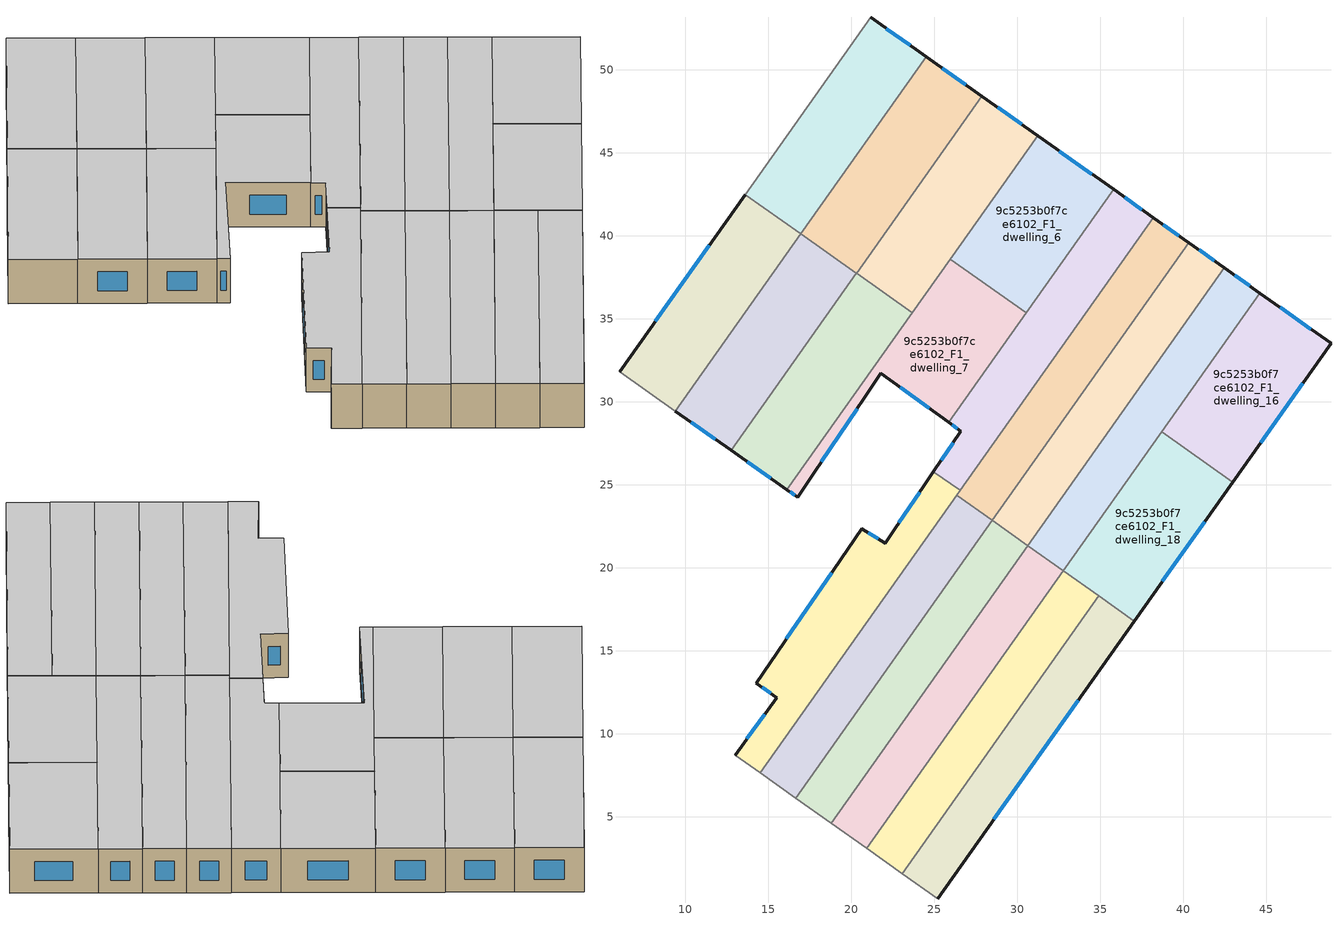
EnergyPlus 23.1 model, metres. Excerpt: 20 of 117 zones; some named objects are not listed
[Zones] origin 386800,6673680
9c5253b0f7ce6102_F1_dwelling_0
 floor to 9c5253b0f7ce6102_F0_dwelling_0 (EU_floor_Construction): 24.51,50.79 16.95,40.12 13.59,42.49 21.15,53.17 z3
 wall outside (EU_wall_Construction): 24.51,50.79 21.15,53.17 z3:6
 wall to 9c5253b0f7ce6102_F1_dwelling_1 (EU_wall_Construction): 13.59,42.49 16.95,40.12 z3:6
 wall adiabatic (EU_wall_Construction): 21.15,53.17 13.59,42.49 z3:6
 wall to 9c5253b0f7ce6102_F1_dwelling_2 (EU_wall_Construction): 16.95,40.12 24.51,50.79 z3:6
 window (EU_Window_Construction): 23.55,51.47 22.11,52.49 z3.86:5.14
 ceiling to 9c5253b0f7ce6102_F2_dwelling_0 (EU_floor_Construction): 16.95,40.12 24.51,50.79 21.15,53.17 13.59,42.49 z6
9c5253b0f7ce6102_F1_dwelling_1
 floor to 9c5253b0f7ce6102_F0_dwelling_1 (EU_floor_Construction): 16.95,40.12 9.39,29.44 6.03,31.81 13.59,42.49 z3
 wall outside (EU_wall_Construction): 13.59,42.49 6.03,31.81 z3:6
 wall adiabatic (EU_wall_Construction): 6.03,31.81 9.39,29.44 z3:6
 wall to 9c5253b0f7ce6102_F1_dwelling_3 (EU_wall_Construction): 9.39,29.44 16.95,40.12 z3:6
 window (EU_Window_Construction): 11.43,39.44 8.19,34.86 z3.86:5.14
 ceiling to 9c5253b0f7ce6102_F2_dwelling_1 (EU_floor_Construction): 9.39,29.44 16.95,40.12 13.59,42.49 6.03,31.81 z6
9c5253b0f7ce6102_F1_dwelling_10
 floor to 9c5253b0f7ce6102_F0_dwelling_10 (EU_floor_Construction): 40.33,39.59 28.49,22.86 26.35,24.38 38.19,41.1 z3
 wall outside (EU_wall_Construction): 40.33,39.59 38.19,41.1 z3:6
 wall to 9c5253b0f7ce6102_F1_dwelling_12 (EU_wall_Construction): 28.49,22.86 40.33,39.59 z3:6
 wall to 9c5253b0f7ce6102_F1_dwelling_11 (EU_wall_Construction): 26.35,24.38 28.49,22.86 z3:6
 wall to 9c5253b0f7ce6102_F1_dwelling_8 (EU_wall_Construction): 38.19,41.1 26.55,24.66 z3:6
 wall to 9c5253b0f7ce6102_F1_dwelling_9 (EU_wall_Construction): 26.55,24.66 26.35,24.38 z3:6
 window (EU_Window_Construction): 39.72,40.02 38.8,40.67 z3.86:5.14
 ceiling to 9c5253b0f7ce6102_F2_dwelling_10 (EU_floor_Construction): 28.49,22.86 40.33,39.59 38.19,41.1 26.35,24.38 z6
9c5253b0f7ce6102_F1_dwelling_11
 floor to 9c5253b0f7ce6102_F0_dwelling_11 (EU_floor_Construction): 28.49,22.86 16.64,6.13 14.5,7.65 26.35,24.38 z3
 wall to 9c5253b0f7ce6102_F1_dwelling_13 (EU_wall_Construction): 16.64,6.13 28.49,22.86 z3:6
 wall adiabatic (EU_wall_Construction): 14.5,7.65 16.64,6.13 z3:6
 wall to 9c5253b0f7ce6102_F1_dwelling_9 (EU_wall_Construction): 26.35,24.38 14.5,7.65 z3:6
 ceiling to 9c5253b0f7ce6102_F2_dwelling_11 (EU_floor_Construction): 16.64,6.13 28.49,22.86 26.35,24.38 14.5,7.65 z6
9c5253b0f7ce6102_F1_dwelling_12
 floor to 9c5253b0f7ce6102_F0_dwelling_12 (EU_floor_Construction): 42.47,38.07 30.63,21.34 28.49,22.86 40.33,39.59 z3
 wall outside (EU_wall_Construction): 42.47,38.07 40.33,39.59 z3:6
 wall to 9c5253b0f7ce6102_F1_dwelling_13 (EU_wall_Construction): 28.49,22.86 30.63,21.34 z3:6
 wall to 9c5253b0f7ce6102_F1_dwelling_14 (EU_wall_Construction): 30.63,21.35 42.47,38.07 z3:6
 window (EU_Window_Construction): 41.86,38.5 40.94,39.15 z3.86:5.14
 ceiling to 9c5253b0f7ce6102_F2_dwelling_12 (EU_floor_Construction): 30.63,21.34 42.47,38.07 40.33,39.59 28.49,22.86 z6
9c5253b0f7ce6102_F1_dwelling_13
 floor to 9c5253b0f7ce6102_F0_dwelling_13 (EU_floor_Construction): 30.63,21.34 18.78,4.62 16.64,6.13 28.49,22.86 z3
 wall adiabatic (EU_wall_Construction): 16.64,6.13 18.78,4.62 z3:6
 wall to 9c5253b0f7ce6102_F1_dwelling_15 (EU_wall_Construction): 18.78,4.62 30.63,21.34 z3:6
 ceiling to 9c5253b0f7ce6102_F2_dwelling_13 (EU_floor_Construction): 18.78,4.62 30.63,21.34 28.49,22.86 16.64,6.13 z6
9c5253b0f7ce6102_F1_dwelling_14
 floor to 9c5253b0f7ce6102_F0_dwelling_14 (EU_floor_Construction): 44.61,36.55 32.77,19.83 30.63,21.35 42.47,38.07 z3
 wall outside (EU_wall_Construction): 44.61,36.55 42.47,38.07 z3:6
 wall to 9c5253b0f7ce6102_F1_dwelling_16 (EU_wall_Construction): 38.69,28.19 44.61,36.55 z3:6
 wall to 9c5253b0f7ce6102_F1_dwelling_15 (EU_wall_Construction): 30.63,21.35 32.77,19.83 z3:6
 wall to 9c5253b0f7ce6102_F1_dwelling_18 (EU_wall_Construction): 32.77,19.83 38.69,28.19 z3:6
 window (EU_Window_Construction): 44,36.99 43.08,37.64 z3.86:5.14
 ceiling to 9c5253b0f7ce6102_F2_dwelling_14 (EU_floor_Construction): 32.77,19.83 44.61,36.55 42.47,38.07 30.63,21.35 z6
9c5253b0f7ce6102_F1_dwelling_15
 floor to 9c5253b0f7ce6102_F0_dwelling_15 (EU_floor_Construction): 32.77,19.83 20.92,3.1 18.78,4.62 30.63,21.34 z3
 wall adiabatic (EU_wall_Construction): 18.78,4.62 20.92,3.1 z3:6
 wall to 9c5253b0f7ce6102_F1_dwelling_17 (EU_wall_Construction): 20.92,3.1 32.77,19.83 z3:6
 ceiling to 9c5253b0f7ce6102_F2_dwelling_15 (EU_floor_Construction): 20.92,3.1 32.77,19.83 30.63,21.34 18.78,4.62 z6
9c5253b0f7ce6102_F1_dwelling_16
 floor to 9c5253b0f7ce6102_F0_dwelling_16 (EU_floor_Construction): 48.89,33.52 42.97,25.16 38.69,28.19 44.61,36.55 z3
 wall outside (EU_wall_Construction): 42.97,25.16 48.89,33.52 44.61,36.55 z3:6
 wall to 9c5253b0f7ce6102_F1_dwelling_18 (EU_wall_Construction): 38.69,28.19 42.97,25.16 z3:6
 window (EU_Window_Construction): 47.67,34.39 45.84,35.69 / 44.66,27.55 47.2,31.13 z3.86:5.14
 ceiling to 9c5253b0f7ce6102_F2_dwelling_16 (EU_floor_Construction): 42.97,25.16 48.89,33.52 44.61,36.55 38.69,28.19 z6
9c5253b0f7ce6102_F1_dwelling_17
 floor to 9c5253b0f7ce6102_F0_dwelling_17 (EU_floor_Construction): 34.91,18.31 23.07,1.59 20.92,3.1 32.77,19.83 z3
 wall adiabatic (EU_wall_Construction): 20.92,3.1 23.07,1.59 z3:6
 wall to 9c5253b0f7ce6102_F1_dwelling_18 (EU_wall_Construction): 34.91,18.31 32.77,19.83 z3:6
 wall to 9c5253b0f7ce6102_F1_dwelling_19 (EU_wall_Construction): 23.07,1.59 34.91,18.31 z3:6
 ceiling to 9c5253b0f7ce6102_F2_dwelling_17 (EU_floor_Construction): 23.07,1.59 34.91,18.31 32.77,19.83 20.92,3.1 z6
9c5253b0f7ce6102_F1_dwelling_18
 floor to 9c5253b0f7ce6102_F0_dwelling_18 (EU_floor_Construction): 42.97,25.16 37.05,16.79 32.77,19.83 38.69,28.19 z3
 wall outside (EU_wall_Construction): 37.05,16.79 42.97,25.16 z3:6
 wall to 9c5253b0f7ce6102_F1_dwelling_19 (EU_wall_Construction): 34.91,18.31 37.05,16.79 z3:6
 window (EU_Window_Construction): 38.74,19.18 41.28,22.77 z3.86:5.14
 ceiling to 9c5253b0f7ce6102_F2_dwelling_18 (EU_floor_Construction): 37.05,16.79 42.97,25.16 38.69,28.19 32.77,19.83 z6
9c5253b0f7ce6102_F1_dwelling_19
 floor to 9c5253b0f7ce6102_F0_dwelling_19 (EU_floor_Construction): 37.05,16.79 25.21,0.07 23.07,1.59 34.91,18.31 z3
 wall outside (EU_wall_Construction): 25.21,0.07 37.05,16.79 z3:6
 wall adiabatic (EU_wall_Construction): 23.07,1.59 25.21,0.07 z3:6
 window (EU_Window_Construction): 28.59,4.85 33.66,12.02 z3.86:5.14
 ceiling to 9c5253b0f7ce6102_F2_dwelling_19 (EU_floor_Construction): 25.21,0.07 37.05,16.79 34.91,18.31 23.07,1.59 z6
9c5253b0f7ce6102_F1_dwelling_2
 floor to 9c5253b0f7ce6102_F0_dwelling_2 (EU_floor_Construction): 27.86,48.42 20.3,37.74 16.95,40.12 24.51,50.79 z3
 wall outside (EU_wall_Construction): 27.86,48.42 24.51,50.79 z3:6
 wall to 9c5253b0f7ce6102_F1_dwelling_3 (EU_wall_Construction): 16.95,40.12 20.3,37.74 z3:6
 wall to 9c5253b0f7ce6102_F1_dwelling_4 (EU_wall_Construction): 20.31,37.75 27.86,48.42 z3:6
 window (EU_Window_Construction): 26.9,49.09 25.46,50.11 z3.86:5.14
 ceiling to 9c5253b0f7ce6102_F2_dwelling_2 (EU_floor_Construction): 20.3,37.74 27.86,48.42 24.51,50.79 16.95,40.12 z6
9c5253b0f7ce6102_F1_dwelling_3
 floor to 9c5253b0f7ce6102_F0_dwelling_3 (EU_floor_Construction): 20.3,37.74 12.75,27.08 9.39,29.44 16.95,40.12 z3
 wall outside (EU_wall_Construction): 9.39,29.44 12.75,27.08 z3:6
 wall to 9c5253b0f7ce6102_F1_dwelling_5 (EU_wall_Construction): 12.75,27.08 20.3,37.74 z3:6
 window (EU_Window_Construction): 10.35,28.77 11.79,27.75 z3.86:5.14
 ceiling to 9c5253b0f7ce6102_F2_dwelling_3 (EU_floor_Construction): 12.75,27.08 20.3,37.74 16.95,40.12 9.39,29.44 z6
9c5253b0f7ce6102_F1_dwelling_4
 floor to 9c5253b0f7ce6102_F0_dwelling_4 (EU_floor_Construction): 31.22,46.04 23.67,35.37 20.31,37.75 27.86,48.42 z3
 wall outside (EU_wall_Construction): 31.22,46.04 27.86,48.42 z3:6
 wall to 9c5253b0f7ce6102_F1_dwelling_5 (EU_wall_Construction): 20.31,37.75 23.67,35.37 z3:6
 wall to 9c5253b0f7ce6102_F1_dwelling_6 (EU_wall_Construction): 25.95,38.59 31.22,46.04 z3:6
 wall to 9c5253b0f7ce6102_F1_dwelling_7 (EU_wall_Construction): 23.67,35.37 25.95,38.59 z3:6
 window (EU_Window_Construction): 30.26,46.72 28.82,47.74 z3.86:5.14
 ceiling to 9c5253b0f7ce6102_F2_dwelling_4 (EU_floor_Construction): 23.67,35.37 31.22,46.04 27.86,48.42 20.31,37.75 z6
9c5253b0f7ce6102_F1_dwelling_5
 floor to 9c5253b0f7ce6102_F0_dwelling_5 (EU_floor_Construction): 23.67,35.37 16.12,24.71 12.75,27.08 20.31,37.75 z3
 wall outside (EU_wall_Construction): 12.75,27.08 16.12,24.71 z3:6
 wall to 9c5253b0f7ce6102_F1_dwelling_7 (EU_wall_Construction): 16.12,24.71 23.67,35.37 z3:6
 window (EU_Window_Construction): 13.71,26.4 15.16,25.39 z3.86:5.14
 ceiling to 9c5253b0f7ce6102_F2_dwelling_5 (EU_floor_Construction): 16.12,24.71 23.67,35.37 20.31,37.75 12.75,27.08 z6
9c5253b0f7ce6102_F1_dwelling_6
 floor to 9c5253b0f7ce6102_F0_dwelling_6 (EU_floor_Construction): 35.79,42.8 30.52,35.36 25.95,38.59 31.22,46.04 z3
 wall outside (EU_wall_Construction): 35.79,42.8 31.22,46.04 z3:6
 wall to 9c5253b0f7ce6102_F1_dwelling_7 (EU_wall_Construction): 25.95,38.59 30.52,35.36 z3:6
 wall to 9c5253b0f7ce6102_F1_dwelling_8 (EU_wall_Construction): 30.52,35.36 35.79,42.8 z3:6
 window (EU_Window_Construction): 34.48,43.73 32.53,45.11 z3.86:5.14
 ceiling to 9c5253b0f7ce6102_F2_dwelling_6 (EU_floor_Construction): 30.52,35.36 35.79,42.8 31.22,46.04 25.95,38.59 z6
9c5253b0f7ce6102_F1_dwelling_7
 floor to 9c5253b0f7ce6102_F0_dwelling_7 (EU_floor_Construction): 30.52,35.36 25.86,28.77 21.77,31.74 16.77,24.25 16.12,24.71 25.95,38.59 z3
 wall outside (EU_wall_Construction): 16.12,24.71 16.77,24.25 21.77,31.74 25.86,28.77 z3:6
 wall to 9c5253b0f7ce6102_F1_dwelling_8 (EU_wall_Construction): 25.86,28.77 30.52,35.36 z3:6
 window (EU_Window_Construction): 22.94,30.89 24.69,29.62 / 18.2,26.39 20.34,29.6 / 16.3,24.58 16.58,24.38 z3.86:5.14
 ceiling to 9c5253b0f7ce6102_F2_dwelling_7 (EU_floor_Construction): 25.86,28.77 30.52,35.36 25.95,38.59 16.12,24.71 16.77,24.25 21.77,31.74 z6
9c5253b0f7ce6102_F1_dwelling_8
 floor to 9c5253b0f7ce6102_F0_dwelling_8 (EU_floor_Construction): 38.19,41.1 26.55,24.66 24.94,25.8 26.59,28.24 25.86,28.77 35.79,42.8 z3
 wall outside (EU_wall_Construction): 38.19,41.1 35.79,42.8 / 25.86,28.77 26.59,28.24 24.94,25.8 z3:6
 wall to 9c5253b0f7ce6102_F1_dwelling_9 (EU_wall_Construction): 24.94,25.8 26.55,24.66 z3:6
 window (EU_Window_Construction): 37.5,41.59 36.48,42.31 / 26.12,27.54 25.41,26.49 / 26.07,28.62 26.38,28.39 z3.86:5.14
 ceiling to 9c5253b0f7ce6102_F2_dwelling_8 (EU_floor_Construction): 26.55,24.66 38.19,41.1 35.79,42.8 25.86,28.77 26.59,28.24 24.94,25.8 z6
9c5253b0f7ce6102_F1_dwelling_9
 floor to 9c5253b0f7ce6102_F0_dwelling_9 (EU_floor_Construction): 26.55,24.66 14.5,7.65 12.99,8.72 15.51,12.18 14.27,13.06 20.62,22.37 22.03,21.49 24.94,25.8 z3
 wall outside (EU_wall_Construction): 24.94,25.8 22.03,21.49 20.62,22.37 14.27,13.06 15.51,12.18 12.99,8.72 z3:6
 wall adiabatic (EU_wall_Construction): 12.99,8.72 14.5,7.65 z3:6
 window (EU_Window_Construction): 14.79,11.19 13.71,9.71 / 14.63,12.81 15.15,12.43 / 18.81,19.71 16.09,15.72 / 21.63,21.74 21.03,22.12 / 24.11,24.57 22.86,22.72 z3.86:5.14
 ceiling to 9c5253b0f7ce6102_F2_dwelling_9 (EU_floor_Construction): 15.51,12.18 12.99,8.72 14.5,7.65 26.55,24.66 24.94,25.8 22.03,21.49 20.62,22.37 14.27,13.06 z6
[Building]
EU S2 Campaign: North Axis=0; Terrain=City; Solar Distribution=FullExterior
[Site:Location]
Helsinki-Vantaa.AP: Latitude=60.317; Longitude=24.963; Time Zone=2; Elevation=54.6
[SizingPeriod:WeatherFileDays]
AnnualSizingPeriod: Begin Month=1; Begin Day of Month=1; End Month=12; End Day of Month=31; Day of Week for Start Day=Monday; Use Weather File Daylight Saving Period=No; Use Weather File Rain and Snow Indicators=No
[MATERIAL]
EU_InternalMass_Material: Roughness=MediumRough; Thickness=0.1; Conductivity=1; Density=1800; Specific Heat=900; Thermal Absorptance=0.9; Solar Absorptance=0.7; Visible Absorptance=0.7
[MATERIAL:NOMASS] Roughness=MediumRough; Thermal Absorptance=0.9; Solar Absorptance=0.7; Visible Absorptance=0.7
Name | Thermal Resistance
EU_wall_NoMass | 1.10183
EU_floor_NoMass | 1.70606
[WINDOWMATERIAL:SIMPLEGLAZINGSYSTEM]
EU_Window_SimpleGlazing: UFactor=3.11035; Solar Heat Gain Coefficient=0.8; Visible Transmittance=0.8
[CONSTRUCTION]
EU_wall_Construction: EU_wall_NoMass
EU_floor_Construction: EU_floor_NoMass
EU_Window_Construction: EU_Window_SimpleGlazing
EU_InternalMass_Construction: EU_InternalMass_Material
[ZONE] Type=1; Multiplier=1; Ceiling Height=autocalculate; Floor Area=autocalculate; Part of Total Floor Area=Yes
Name | Volume
9c5253b0f7ce6102_F1_dwelling_0 | 161.287
9c5253b0f7ce6102_F1_dwelling_1 | 161.281
9c5253b0f7ce6102_F1_dwelling_10 | 161.294
9c5253b0f7ce6102_F1_dwelling_11 | 161.298
9c5253b0f7ce6102_F1_dwelling_12 | 161.272
9c5253b0f7ce6102_F1_dwelling_13 | 161.269
9c5253b0f7ce6102_F1_dwelling_14; 9c5253b0f7ce6102_F1_dwelling_15 | 161.276
9c5253b0f7ce6102_F1_dwelling_16 | 161.268
9c5253b0f7ce6102_F1_dwelling_17 | 161.255
9c5253b0f7ce6102_F1_dwelling_18; 9c5253b0f7ce6102_F1_dwelling_3 | 161.277
9c5253b0f7ce6102_F1_dwelling_19 | 161.271
9c5253b0f7ce6102_F1_dwelling_2 | 161.262
9c5253b0f7ce6102_F1_dwelling_4 | 161.291
9c5253b0f7ce6102_F1_dwelling_5 | 161.273
9c5253b0f7ce6102_F1_dwelling_6; 9c5253b0f7ce6102_F1_dwelling_7 | 153.289
9c5253b0f7ce6102_F1_dwelling_8 | 169.257
9c5253b0f7ce6102_F1_dwelling_9 | 169.263
[INTERNALMASS] Construction=EU_InternalMass_Construction
Name | Zone or ZoneList | Surface Area
9c5253b0f7ce6102_F1_dwelling_0_EU_InternalMass | 9c5253b0f7ce6102_F1_dwelling_0 | 53.7631
9c5253b0f7ce6102_F1_dwelling_1_EU_InternalMass | 9c5253b0f7ce6102_F1_dwelling_1 | 53.7604
9c5253b0f7ce6102_F1_dwelling_2_EU_InternalMass | 9c5253b0f7ce6102_F1_dwelling_2 | 53.7537
9c5253b0f7ce6102_F1_dwelling_3_EU_InternalMass | 9c5253b0f7ce6102_F1_dwelling_3 | 53.7598
9c5253b0f7ce6102_F1_dwelling_4_EU_InternalMass | 9c5253b0f7ce6102_F1_dwelling_4 | 53.7642
9c5253b0f7ce6102_F1_dwelling_5_EU_InternalMass | 9c5253b0f7ce6102_F1_dwelling_5 | 53.7585
9c5253b0f7ce6102_F1_dwelling_6_EU_InternalMass | 9c5253b0f7ce6102_F1_dwelling_6 | 51.0958
9c5253b0f7ce6102_F1_dwelling_7_EU_InternalMass | 9c5253b0f7ce6102_F1_dwelling_7 | 51.0944
9c5253b0f7ce6102_F1_dwelling_8_EU_InternalMass | 9c5253b0f7ce6102_F1_dwelling_8 | 56.4194
9c5253b0f7ce6102_F1_dwelling_9_EU_InternalMass | 9c5253b0f7ce6102_F1_dwelling_9 | 56.4208
9c5253b0f7ce6102_F1_dwelling_10_EU_InternalMass | 9c5253b0f7ce6102_F1_dwelling_10 | 53.7647
9c5253b0f7ce6102_F1_dwelling_11_EU_InternalMass | 9c5253b0f7ce6102_F1_dwelling_11 | 53.7662
9c5253b0f7ce6102_F1_dwelling_12_EU_InternalMass | 9c5253b0f7ce6102_F1_dwelling_12 | 53.7564
9c5253b0f7ce6102_F1_dwelling_13_EU_InternalMass | 9c5253b0f7ce6102_F1_dwelling_13 | 53.7571
9c5253b0f7ce6102_F1_dwelling_14_EU_InternalMass | 9c5253b0f7ce6102_F1_dwelling_14 | 53.7582
9c5253b0f7ce6102_F1_dwelling_15_EU_InternalMass | 9c5253b0f7ce6102_F1_dwelling_15 | 53.772
9c5253b0f7ce6102_F1_dwelling_16_EU_InternalMass | 9c5253b0f7ce6102_F1_dwelling_16 | 53.7576
9c5253b0f7ce6102_F1_dwelling_17_EU_InternalMass | 9c5253b0f7ce6102_F1_dwelling_17 | 53.7523
9c5253b0f7ce6102_F1_dwelling_18_EU_InternalMass | 9c5253b0f7ce6102_F1_dwelling_18 | 53.7603
9c5253b0f7ce6102_F1_dwelling_19_EU_InternalMass | 9c5253b0f7ce6102_F1_dwelling_19 | 53.7574
[OTHEREQUIPMENT] Fuel Type=Electricity; Design Level Calculation Method=Watts/Area; Power per Zone Floor Area=1; Fraction Latent=0; Fraction Radiant=0; Fraction Lost=0; Carbon Dioxide Generation Rate=0; EndUse Subcategory=EU_Step8_InternalGains
Name | Zone or ZoneList or Space or SpaceList | Schedule
EU_Step8_InternalGain_9c5253b0f7ce6102_F1_dwelling_0_f000 | 9c5253b0f7ce6102_F1_dwelling_0 | EU_Step8_GainSchedule_9c5253b0f7ce6102_F1_dwelling_0_f000
EU_Step8_InternalGain_9c5253b0f7ce6102_F1_dwelling_1_f000 | 9c5253b0f7ce6102_F1_dwelling_1 | EU_Step8_GainSchedule_9c5253b0f7ce6102_F1_dwelling_1_f000
EU_Step8_InternalGain_9c5253b0f7ce6102_F1_dwelling_2_f000 | 9c5253b0f7ce6102_F1_dwelling_2 | EU_Step8_GainSchedule_9c5253b0f7ce6102_F1_dwelling_2_f000
EU_Step8_InternalGain_9c5253b0f7ce6102_F1_dwelling_3_f000 | 9c5253b0f7ce6102_F1_dwelling_3 | EU_Step8_GainSchedule_9c5253b0f7ce6102_F1_dwelling_3_f000
EU_Step8_InternalGain_9c5253b0f7ce6102_F1_dwelling_4_f000 | 9c5253b0f7ce6102_F1_dwelling_4 | EU_Step8_GainSchedule_9c5253b0f7ce6102_F1_dwelling_4_f000
EU_Step8_InternalGain_9c5253b0f7ce6102_F1_dwelling_5_f000 | 9c5253b0f7ce6102_F1_dwelling_5 | EU_Step8_GainSchedule_9c5253b0f7ce6102_F1_dwelling_5_f000
EU_Step8_InternalGain_9c5253b0f7ce6102_F1_dwelling_6_f000 | 9c5253b0f7ce6102_F1_dwelling_6 | EU_Step8_GainSchedule_9c5253b0f7ce6102_F1_dwelling_6_f000
EU_Step8_InternalGain_9c5253b0f7ce6102_F1_dwelling_7_f000 | 9c5253b0f7ce6102_F1_dwelling_7 | EU_Step8_GainSchedule_9c5253b0f7ce6102_F1_dwelling_7_f000
EU_Step8_InternalGain_9c5253b0f7ce6102_F1_dwelling_8_f000 | 9c5253b0f7ce6102_F1_dwelling_8 | EU_Step8_GainSchedule_9c5253b0f7ce6102_F1_dwelling_8_f000
EU_Step8_InternalGain_9c5253b0f7ce6102_F1_dwelling_9_f000 | 9c5253b0f7ce6102_F1_dwelling_9 | EU_Step8_GainSchedule_9c5253b0f7ce6102_F1_dwelling_9_f000
EU_Step8_InternalGain_9c5253b0f7ce6102_F1_dwelling_10_f000 | 9c5253b0f7ce6102_F1_dwelling_10 | EU_Step8_GainSchedule_9c5253b0f7ce6102_F1_dwelling_10_f000
EU_Step8_InternalGain_9c5253b0f7ce6102_F1_dwelling_11_f000 | 9c5253b0f7ce6102_F1_dwelling_11 | EU_Step8_GainSchedule_9c5253b0f7ce6102_F1_dwelling_11_f000
EU_Step8_InternalGain_9c5253b0f7ce6102_F1_dwelling_12_f000 | 9c5253b0f7ce6102_F1_dwelling_12 | EU_Step8_GainSchedule_9c5253b0f7ce6102_F1_dwelling_12_f000
EU_Step8_InternalGain_9c5253b0f7ce6102_F1_dwelling_13_f000 | 9c5253b0f7ce6102_F1_dwelling_13 | EU_Step8_GainSchedule_9c5253b0f7ce6102_F1_dwelling_13_f000
EU_Step8_InternalGain_9c5253b0f7ce6102_F1_dwelling_14_f000 | 9c5253b0f7ce6102_F1_dwelling_14 | EU_Step8_GainSchedule_9c5253b0f7ce6102_F1_dwelling_14_f000
EU_Step8_InternalGain_9c5253b0f7ce6102_F1_dwelling_15_f000 | 9c5253b0f7ce6102_F1_dwelling_15 | EU_Step8_GainSchedule_9c5253b0f7ce6102_F1_dwelling_15_f000
EU_Step8_InternalGain_9c5253b0f7ce6102_F1_dwelling_16_f000 | 9c5253b0f7ce6102_F1_dwelling_16 | EU_Step8_GainSchedule_9c5253b0f7ce6102_F1_dwelling_16_f000
EU_Step8_InternalGain_9c5253b0f7ce6102_F1_dwelling_17_f000 | 9c5253b0f7ce6102_F1_dwelling_17 | EU_Step8_GainSchedule_9c5253b0f7ce6102_F1_dwelling_17_f000
EU_Step8_InternalGain_9c5253b0f7ce6102_F1_dwelling_18_f000 | 9c5253b0f7ce6102_F1_dwelling_18 | EU_Step8_GainSchedule_9c5253b0f7ce6102_F1_dwelling_18_f000
EU_Step8_InternalGain_9c5253b0f7ce6102_F1_dwelling_19_f000 | 9c5253b0f7ce6102_F1_dwelling_19 | EU_Step8_GainSchedule_9c5253b0f7ce6102_F1_dwelling_19_f000
[ZONEVENTILATION:DESIGNFLOWRATE] Schedule=EU_AlwaysOn; Design Flow Rate Calculation Method=AirChanges/Hour; Air Changes per Hour=0.756316; Ventilation Type=Natural; Fan Pressure Rise=0; Fan Total Efficiency=1; Constant Term Coefficient=1; Temperature Term Coefficient=0; Velocity Term Coefficient=0; Velocity Squared Term Coefficient=0; Minimum Indoor Temperature=-100; Maximum Indoor Temperature=100; Delta Temperature=-100; Minimum Outdoor Temperature=-100; Maximum Outdoor Temperature=100; Maximum Wind Speed=40
Name | Zone or ZoneList or Space or SpaceList
EU_ConstantAir_9c5253b0f7ce6102_F1_dwelling_0 | 9c5253b0f7ce6102_F1_dwelling_0
EU_ConstantAir_9c5253b0f7ce6102_F1_dwelling_1 | 9c5253b0f7ce6102_F1_dwelling_1
EU_ConstantAir_9c5253b0f7ce6102_F1_dwelling_2 | 9c5253b0f7ce6102_F1_dwelling_2
EU_ConstantAir_9c5253b0f7ce6102_F1_dwelling_3 | 9c5253b0f7ce6102_F1_dwelling_3
EU_ConstantAir_9c5253b0f7ce6102_F1_dwelling_4 | 9c5253b0f7ce6102_F1_dwelling_4
EU_ConstantAir_9c5253b0f7ce6102_F1_dwelling_5 | 9c5253b0f7ce6102_F1_dwelling_5
EU_ConstantAir_9c5253b0f7ce6102_F1_dwelling_6 | 9c5253b0f7ce6102_F1_dwelling_6
EU_ConstantAir_9c5253b0f7ce6102_F1_dwelling_7 | 9c5253b0f7ce6102_F1_dwelling_7
EU_ConstantAir_9c5253b0f7ce6102_F1_dwelling_8 | 9c5253b0f7ce6102_F1_dwelling_8
EU_ConstantAir_9c5253b0f7ce6102_F1_dwelling_9 | 9c5253b0f7ce6102_F1_dwelling_9
EU_ConstantAir_9c5253b0f7ce6102_F1_dwelling_10 | 9c5253b0f7ce6102_F1_dwelling_10
EU_ConstantAir_9c5253b0f7ce6102_F1_dwelling_11 | 9c5253b0f7ce6102_F1_dwelling_11
EU_ConstantAir_9c5253b0f7ce6102_F1_dwelling_12 | 9c5253b0f7ce6102_F1_dwelling_12
EU_ConstantAir_9c5253b0f7ce6102_F1_dwelling_13 | 9c5253b0f7ce6102_F1_dwelling_13
EU_ConstantAir_9c5253b0f7ce6102_F1_dwelling_14 | 9c5253b0f7ce6102_F1_dwelling_14
EU_ConstantAir_9c5253b0f7ce6102_F1_dwelling_15 | 9c5253b0f7ce6102_F1_dwelling_15
EU_ConstantAir_9c5253b0f7ce6102_F1_dwelling_16 | 9c5253b0f7ce6102_F1_dwelling_16
EU_ConstantAir_9c5253b0f7ce6102_F1_dwelling_17 | 9c5253b0f7ce6102_F1_dwelling_17
EU_ConstantAir_9c5253b0f7ce6102_F1_dwelling_18 | 9c5253b0f7ce6102_F1_dwelling_18
EU_ConstantAir_9c5253b0f7ce6102_F1_dwelling_19 | 9c5253b0f7ce6102_F1_dwelling_19
[HVACTEMPLATE:ZONE:IDEALLOADSAIRSYSTEM] System Availability Schedule=EU_AlwaysOn; Maximum Heating Supply Air Temperature=50; Minimum Cooling Supply Air Temperature=13; Maximum Heating Supply Air Humidity Ratio=0.0156; Minimum Cooling Supply Air Humidity Ratio=0.0077; Heating Limit=NoLimit; Cooling Limit=NoLimit; Heating Availability Schedule=EU_AlwaysOn; Cooling Availability Schedule=EU_CoolingOff; Dehumidification Control Type=ConstantSensibleHeatRatio; Cooling Sensible Heat Ratio=0.7; Dehumidification Setpoint=60; Humidification Control Type=None; Humidification Setpoint=30; Outdoor Air Method=None; Outdoor Air Flow Rate per Person=0.00944; Outdoor Air Flow Rate per Zone Floor Area=0; Outdoor Air Flow Rate per Zone=0; Demand Controlled Ventilation Type=None; Outdoor Air Economizer Type=NoEconomizer; Heat Recovery Type=None; Sensible Heat Recovery Effectiveness=0.7; Latent Heat Recovery Effectiveness=0.65
Name | Template Thermostat
9c5253b0f7ce6102_F1_dwelling_0 | EU_HeatOnly_9c5253b0f7ce6102_F1_dwelling_0
9c5253b0f7ce6102_F1_dwelling_1 | EU_HeatOnly_9c5253b0f7ce6102_F1_dwelling_1
9c5253b0f7ce6102_F1_dwelling_2 | EU_HeatOnly_9c5253b0f7ce6102_F1_dwelling_2
9c5253b0f7ce6102_F1_dwelling_3 | EU_HeatOnly_9c5253b0f7ce6102_F1_dwelling_3
9c5253b0f7ce6102_F1_dwelling_4 | EU_HeatOnly_9c5253b0f7ce6102_F1_dwelling_4
9c5253b0f7ce6102_F1_dwelling_5 | EU_HeatOnly_9c5253b0f7ce6102_F1_dwelling_5
9c5253b0f7ce6102_F1_dwelling_6 | EU_HeatOnly_9c5253b0f7ce6102_F1_dwelling_6
9c5253b0f7ce6102_F1_dwelling_7 | EU_HeatOnly_9c5253b0f7ce6102_F1_dwelling_7
9c5253b0f7ce6102_F1_dwelling_8 | EU_HeatOnly_9c5253b0f7ce6102_F1_dwelling_8
9c5253b0f7ce6102_F1_dwelling_9 | EU_HeatOnly_9c5253b0f7ce6102_F1_dwelling_9
9c5253b0f7ce6102_F1_dwelling_10 | EU_HeatOnly_9c5253b0f7ce6102_F1_dwelling_10
9c5253b0f7ce6102_F1_dwelling_11 | EU_HeatOnly_9c5253b0f7ce6102_F1_dwelling_11
9c5253b0f7ce6102_F1_dwelling_12 | EU_HeatOnly_9c5253b0f7ce6102_F1_dwelling_12
9c5253b0f7ce6102_F1_dwelling_13 | EU_HeatOnly_9c5253b0f7ce6102_F1_dwelling_13
9c5253b0f7ce6102_F1_dwelling_14 | EU_HeatOnly_9c5253b0f7ce6102_F1_dwelling_14
9c5253b0f7ce6102_F1_dwelling_15 | EU_HeatOnly_9c5253b0f7ce6102_F1_dwelling_15
9c5253b0f7ce6102_F1_dwelling_16 | EU_HeatOnly_9c5253b0f7ce6102_F1_dwelling_16
9c5253b0f7ce6102_F1_dwelling_17 | EU_HeatOnly_9c5253b0f7ce6102_F1_dwelling_17
9c5253b0f7ce6102_F1_dwelling_18 | EU_HeatOnly_9c5253b0f7ce6102_F1_dwelling_18
9c5253b0f7ce6102_F1_dwelling_19 | EU_HeatOnly_9c5253b0f7ce6102_F1_dwelling_19
[SIZING:ZONE] Zone Cooling Design Supply Air Temperature Input Method=SupplyAirTemperature; Zone Cooling Design Supply Air Temperature=13; Zone Heating Design Supply Air Temperature Input Method=SupplyAirTemperature; Zone Heating Design Supply Air Temperature=50; Zone Cooling Design Supply Air Humidity Ratio=0.008; Zone Heating Design Supply Air Humidity Ratio=0.008; Cooling Design Air Flow Method=DesignDay; Cooling Design Air Flow Rate=0; Cooling Minimum Air Flow per Zone Floor Area=0.000762; Cooling Minimum Air Flow=0; Cooling Minimum Air Flow Fraction=0.2; Heating Design Air Flow Method=DesignDay; Heating Design Air Flow Rate=0; Heating Maximum Air Flow per Zone Floor Area=0.002032; Heating Maximum Air Flow=0.141576; Heating Maximum Air Flow Fraction=0.3; Account for Dedicated Outdoor Air System=No; Dedicated Outdoor Air System Control Strategy=NeutralSupplyAir; Dedicated Outdoor Air Low Setpoint Temperature for Design=autosize; Dedicated Outdoor Air High Setpoint Temperature for Design=autosize; Zone Load Sizing Method=Sensible Load Only No Latent Load; Zone Latent Cooling Design Supply Air Humidity Ratio Input Method=HumidityRatioDifference; Zone Cooling Design Supply Air Humidity Ratio Difference=0.005; Zone Latent Heating Design Supply Air Humidity Ratio Input Method=HumidityRatioDifference; Zone Humidification Design Supply Air Humidity Ratio Difference=0.005
9c5253b0f7ce6102_F1_dwelling_0; 9c5253b0f7ce6102_F1_dwelling_1; 9c5253b0f7ce6102_F1_dwelling_2; 9c5253b0f7ce6102_F1_dwelling_3; 9c5253b0f7ce6102_F1_dwelling_4; 9c5253b0f7ce6102_F1_dwelling_5; 9c5253b0f7ce6102_F1_dwelling_6; 9c5253b0f7ce6102_F1_dwelling_7; 9c5253b0f7ce6102_F1_dwelling_8; 9c5253b0f7ce6102_F1_dwelling_9; 9c5253b0f7ce6102_F1_dwelling_10; 9c5253b0f7ce6102_F1_dwelling_11; 9c5253b0f7ce6102_F1_dwelling_12; 9c5253b0f7ce6102_F1_dwelling_13; 9c5253b0f7ce6102_F1_dwelling_14; 9c5253b0f7ce6102_F1_dwelling_15; 9c5253b0f7ce6102_F1_dwelling_16; 9c5253b0f7ce6102_F1_dwelling_17; 9c5253b0f7ce6102_F1_dwelling_18; 9c5253b0f7ce6102_F1_dwelling_19
[SCHEDULE:CONSTANT]
Name | Hourly Value
EU_AlwaysOn | 1
EU_CoolingOff | 0
[SCHEDULE:FILE] Column Number=1; Rows to Skip at Top=0; Number of Hours of Data=8760; Column Separator=Comma; Interpolate to Timestep=No; Minutes per Item=60; Adjust Schedule for Daylight Savings=Yes
Name | File
EU_Step8_GainSchedule_9c5253b0f7ce6102_F1_dwelling_0_f000 | ../../schedules/9c5253b0f7ce6102/9c5253b0f7ce6102_F1_dwelling_0_f000_gain.csv
EU_Step8_GainSchedule_9c5253b0f7ce6102_F1_dwelling_1_f000 | ../../schedules/9c5253b0f7ce6102/9c5253b0f7ce6102_F1_dwelling_1_f000_gain.csv
EU_Step8_GainSchedule_9c5253b0f7ce6102_F1_dwelling_2_f000 | ../../schedules/9c5253b0f7ce6102/9c5253b0f7ce6102_F1_dwelling_2_f000_gain.csv
EU_Step8_GainSchedule_9c5253b0f7ce6102_F1_dwelling_3_f000 | ../../schedules/9c5253b0f7ce6102/9c5253b0f7ce6102_F1_dwelling_3_f000_gain.csv
EU_Step8_GainSchedule_9c5253b0f7ce6102_F1_dwelling_4_f000 | ../../schedules/9c5253b0f7ce6102/9c5253b0f7ce6102_F1_dwelling_4_f000_gain.csv
EU_Step8_GainSchedule_9c5253b0f7ce6102_F1_dwelling_5_f000 | ../../schedules/9c5253b0f7ce6102/9c5253b0f7ce6102_F1_dwelling_5_f000_gain.csv
EU_Step8_GainSchedule_9c5253b0f7ce6102_F1_dwelling_6_f000 | ../../schedules/9c5253b0f7ce6102/9c5253b0f7ce6102_F1_dwelling_6_f000_gain.csv
EU_Step8_GainSchedule_9c5253b0f7ce6102_F1_dwelling_7_f000 | ../../schedules/9c5253b0f7ce6102/9c5253b0f7ce6102_F1_dwelling_7_f000_gain.csv
EU_Step8_GainSchedule_9c5253b0f7ce6102_F1_dwelling_8_f000 | ../../schedules/9c5253b0f7ce6102/9c5253b0f7ce6102_F1_dwelling_8_f000_gain.csv
EU_Step8_GainSchedule_9c5253b0f7ce6102_F1_dwelling_9_f000 | ../../schedules/9c5253b0f7ce6102/9c5253b0f7ce6102_F1_dwelling_9_f000_gain.csv
EU_Step8_GainSchedule_9c5253b0f7ce6102_F1_dwelling_10_f000 | ../../schedules/9c5253b0f7ce6102/9c5253b0f7ce6102_F1_dwelling_10_f000_gain.csv
EU_Step8_GainSchedule_9c5253b0f7ce6102_F1_dwelling_11_f000 | ../../schedules/9c5253b0f7ce6102/9c5253b0f7ce6102_F1_dwelling_11_f000_gain.csv
EU_Step8_GainSchedule_9c5253b0f7ce6102_F1_dwelling_12_f000 | ../../schedules/9c5253b0f7ce6102/9c5253b0f7ce6102_F1_dwelling_12_f000_gain.csv
EU_Step8_GainSchedule_9c5253b0f7ce6102_F1_dwelling_13_f000 | ../../schedules/9c5253b0f7ce6102/9c5253b0f7ce6102_F1_dwelling_13_f000_gain.csv
EU_Step8_GainSchedule_9c5253b0f7ce6102_F1_dwelling_14_f000 | ../../schedules/9c5253b0f7ce6102/9c5253b0f7ce6102_F1_dwelling_14_f000_gain.csv
EU_Step8_GainSchedule_9c5253b0f7ce6102_F1_dwelling_15_f000 | ../../schedules/9c5253b0f7ce6102/9c5253b0f7ce6102_F1_dwelling_15_f000_gain.csv
EU_Step8_GainSchedule_9c5253b0f7ce6102_F1_dwelling_16_f000 | ../../schedules/9c5253b0f7ce6102/9c5253b0f7ce6102_F1_dwelling_16_f000_gain.csv
EU_Step8_GainSchedule_9c5253b0f7ce6102_F1_dwelling_17_f000 | ../../schedules/9c5253b0f7ce6102/9c5253b0f7ce6102_F1_dwelling_17_f000_gain.csv
EU_Step8_GainSchedule_9c5253b0f7ce6102_F1_dwelling_18_f000 | ../../schedules/9c5253b0f7ce6102/9c5253b0f7ce6102_F1_dwelling_18_f000_gain.csv
EU_Step8_GainSchedule_9c5253b0f7ce6102_F1_dwelling_19_f000 | ../../schedules/9c5253b0f7ce6102/9c5253b0f7ce6102_F1_dwelling_19_f000_gain.csv
